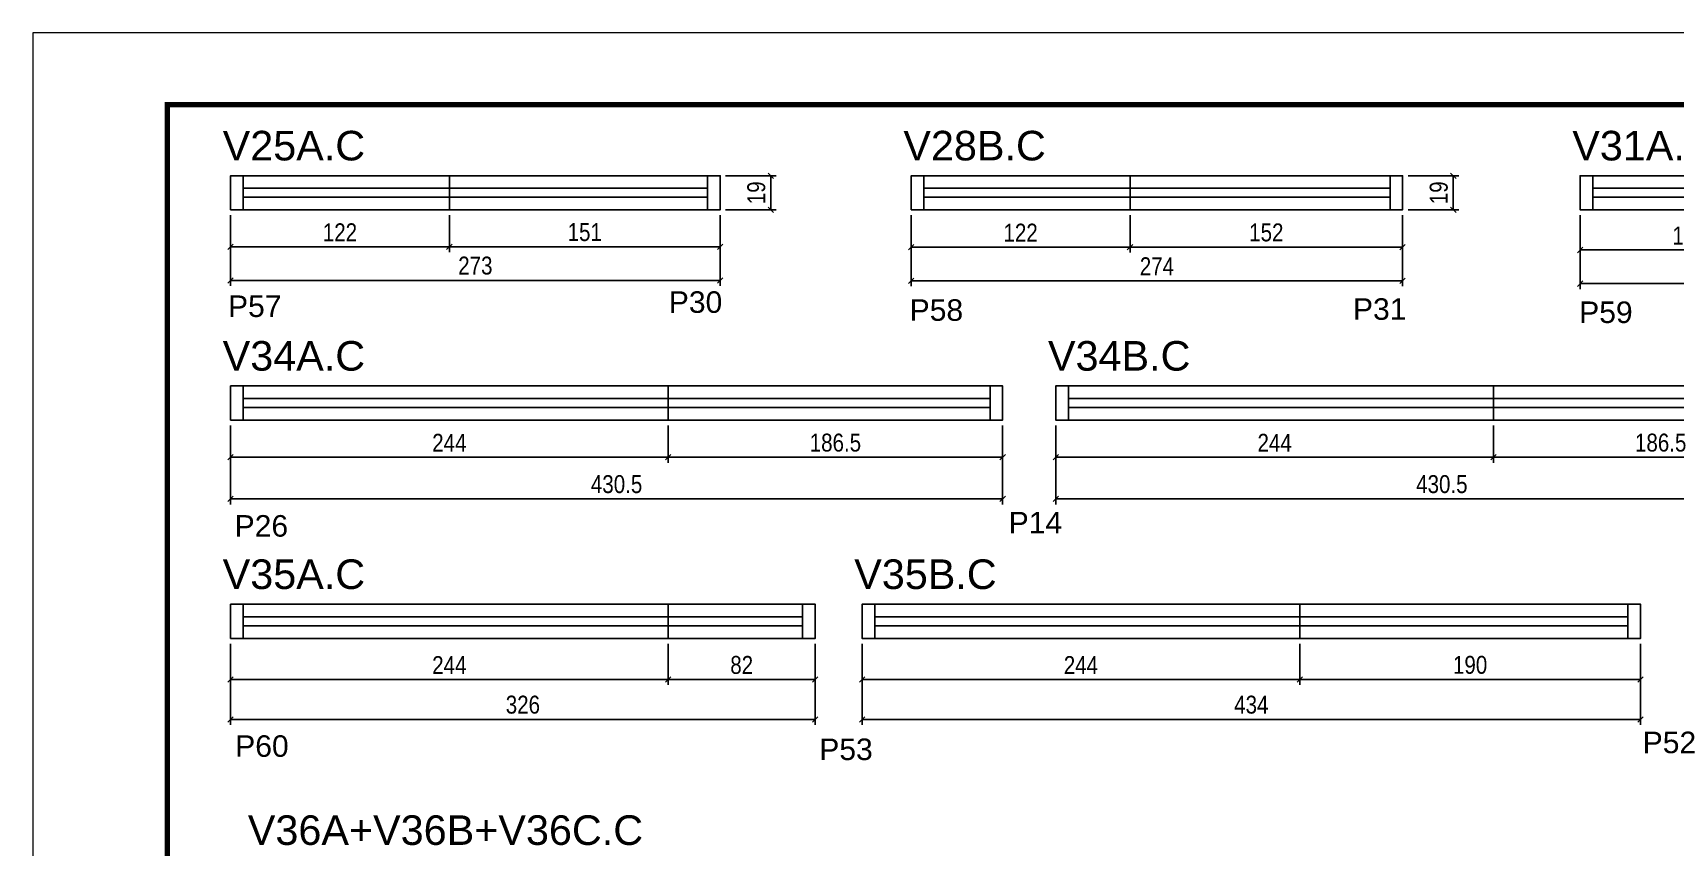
# Model space of a CAD drawing. Header units: millimetres. Extents: x 1659 to 9159, y 667 to 9133.
# Drawn here: x 2297 to 3213, y 1263 to 1717 of the extents above; entities that cross this region are included whole.
import ezdxf

# ---------------------------------------------------------------- set-up
doc = ezdxf.new("R2010")
doc.units = ezdxf.units.MM
doc.linetypes.add('DASHED', pattern=[0.75, 0.5, -0.25])
for name, color, linetype in [('5', 5, 'Continuous'), ('COTA', 241, 'Continuous'), ('NOMENCLATURA', 7, 'Continuous'), ('Painéis', 200, 'Continuous'), ('SARR_2.2x7', 40, 'Continuous')]:
    doc.layers.add(name, color=color, linetype=linetype)
doc.layers.add('Folhas', color=255, linetype='Continuous', lineweight=9)
doc.layers.add('SARRAFO DE PRESSAO', color=251, linetype='DASHED', lineweight=9)
doc.styles.add('COTA TECNICA', font='techl___.ttf', dxfattribs={"height": 10})
doc.styles.add('COTA TECNICA-50', font='techl___.ttf', dxfattribs={"height": 10})
doc.styles.get("Standard").update_dxf_attribs({"font": 'arial.ttf'})
doc.dimstyles.new('COTA PAINEL-50', dxfattribs={"dimtxt": 10, "dimasz": 3, "dimexe": 3, "dimexo": 3, "dimgap": 3, "dimtad": 1, "dimdec": 1, "dimzin": 12, "dimdsep": 46, "dimtxsty": 'COTA TECNICA-50', "dimblk1": 'OBLIQUE', "dimblk2": 'OBLIQUE', "dimsah": 1, "dimcen": 0.9, "dimclrd": 4, "dimclre": 4, "dimclrt": 240, "dimadec": 1, "dimazin": 3, "dimtfac": 1, "dimtdec": 1, "dimtmove": 0, "dimatfit": 3, "dimfxl": 0, "dimtolj": 1, "dimtzin": 12, "dimarcsym": 0})
doc.dimstyles.new('PAINEL', dxfattribs={"dimtxt": 10, "dimasz": 3, "dimexe": 3, "dimexo": 3, "dimgap": 3, "dimtad": 1, "dimdec": 1, "dimzin": 12, "dimdsep": 46, "dimtxsty": 'COTA TECNICA', "dimblk1": 'OBLIQUE', "dimblk2": 'OBLIQUE', "dimsah": 1, "dimcen": 0.9, "dimclrd": 4, "dimclre": 4, "dimclrt": 240, "dimadec": 1, "dimazin": 3, "dimtfac": 1, "dimtdec": 1, "dimtmove": 0, "dimatfit": 3, "dimfxl": 0, "dimtolj": 1, "dimtzin": 12, "dimarcsym": 0})

# ---------------------------------------------------------------- blocks, each defined once
blk = doc.blocks.new('9999999999')
at = {"layer": 'Folhas'}
blk.add_lwpolyline([(98138.98, 34190.21), (99623.98, 34190.21), (99623.98, 35240.21), (98138.98, 35240.21)], close=True, dxfattribs=at)
at = {"layer": 'Folhas', "color": 30, "const_width": 3}
blk.add_lwpolyline([(98213.98, 34230.21), (99583.98, 34230.21), (99583.98, 35200.21), (98213.98, 35200.21)], close=True, dxfattribs=at)
blk = doc.blocks.new('_Oblique')
at = {"color": 0, "linetype": 'ByBlock', "lineweight": -2}
blk.add_line((-0.5, -0.5), (0.5, 0.5), dxfattribs=at)
blk = doc.blocks.new('*D93')
at = {"layer": 'COTA', "color": 4, "lineweight": -2}
for p, q in [((2683.07, 1637.73), (2711.34, 1637.73)), ((2708.34, 1618.73), (2708.34, 1637.73)), ((2683.07, 1618.73), (2711.34, 1618.73))]:
    blk.add_line(p, q, dxfattribs=at)
at = {"layer": 'Defpoints', "color": 0}
for p in [(2680.07, 1637.73), (2708.34, 1637.73), (2680.07, 1618.73)]:
    blk.add_point(p, dxfattribs=at)
at = {"layer": 'COTA', "color": 4, "lineweight": -2, "xscale": 3, "yscale": 3, "zscale": 3}
for p, rotation in [((2708.34, 1637.73), 90), ((2708.34, 1618.73), 270)]:
    blk.add_blockref('_Oblique', p, dxfattribs=dict(at, rotation=rotation))
at = {"layer": 'COTA', "color": 240, "insert": (2700.25, 1628.23), "char_height": 10, "attachment_point": 5, "rotation": 90, "style": 'COTA TECNICA'}
blk.add_mtext('\\A1;19', dxfattribs=at)
blk = doc.blocks.new('*D94')
at = {"layer": 'COTA', "color": 4, "linetype": 'ByBlock', "lineweight": -2}
for p, q in [((2407.08, 1615.73), (2407.08, 1595.14)), ((2529.08, 1615.73), (2529.08, 1595.14)), ((2407.08, 1598.14), (2529.08, 1598.14))]:
    blk.add_line(p, q, dxfattribs=at)
at = {"layer": 'Defpoints', "color": 0, "linetype": 'ByBlock'}
for p in [(2407.08, 1618.73), (2529.08, 1618.73), (2529.08, 1598.14)]:
    blk.add_point(p, dxfattribs=at)
at = {"layer": 'COTA', "color": 4, "linetype": 'ByBlock', "lineweight": -2, "xscale": 3, "yscale": 3, "zscale": 3, "rotation": 180}
blk.add_blockref('_Oblique', (2407.08, 1598.14), dxfattribs=at)
at = {"layer": 'COTA', "color": 4, "linetype": 'ByBlock', "lineweight": -2, "xscale": 3, "yscale": 3, "zscale": 3}
blk.add_blockref('_Oblique', (2529.08, 1598.14), dxfattribs=at)
at = {"layer": 'COTA', "color": 240, "linetype": 'ByBlock', "insert": (2468.08, 1606.2), "char_height": 10, "attachment_point": 5, "style": 'COTA TECNICA-50'}
blk.add_mtext('\\A1;122', dxfattribs=at)
blk = doc.blocks.new('*D95')
at = {"layer": 'COTA', "color": 4, "linetype": 'ByBlock', "lineweight": -2}
for p, q in [((2529.08, 1615.73), (2529.08, 1595.14)), ((2680.07, 1615.73), (2680.07, 1595.14)), ((2529.08, 1598.14), (2680.07, 1598.14))]:
    blk.add_line(p, q, dxfattribs=at)
at = {"layer": 'Defpoints', "color": 0, "linetype": 'ByBlock'}
for p in [(2529.08, 1618.73), (2680.07, 1618.73), (2680.07, 1598.14)]:
    blk.add_point(p, dxfattribs=at)
at = {"layer": 'COTA', "color": 4, "linetype": 'ByBlock', "lineweight": -2, "xscale": 3, "yscale": 3, "zscale": 3, "rotation": 180}
blk.add_blockref('_Oblique', (2529.08, 1598.14), dxfattribs=at)
at = {"layer": 'COTA', "color": 4, "linetype": 'ByBlock', "lineweight": -2, "xscale": 3, "yscale": 3, "zscale": 3}
blk.add_blockref('_Oblique', (2680.07, 1598.14), dxfattribs=at)
at = {"layer": 'COTA', "color": 240, "linetype": 'ByBlock', "insert": (2604.58, 1606.25), "char_height": 10, "attachment_point": 5, "style": 'COTA TECNICA-50'}
blk.add_mtext('\\A1;151', dxfattribs=at)
blk = doc.blocks.new('*D186')
at = {"layer": 'COTA', "color": 4, "lineweight": -2}
for p, q in [((2407.08, 1615.73), (2407.08, 1576.37)), ((2680.07, 1615.73), (2680.07, 1576.37)), ((2407.08, 1579.37), (2680.07, 1579.37))]:
    blk.add_line(p, q, dxfattribs=at)
at = {"layer": 'Defpoints', "color": 0}
for p in [(2407.08, 1618.73), (2680.07, 1618.73), (2680.07, 1579.37)]:
    blk.add_point(p, dxfattribs=at)
at = {"layer": 'COTA', "color": 4, "lineweight": -2, "xscale": 3, "yscale": 3, "zscale": 3, "rotation": 180}
blk.add_blockref('_Oblique', (2407.08, 1579.37), dxfattribs=at)
at = {"layer": 'COTA', "color": 4, "lineweight": -2, "xscale": 3, "yscale": 3, "zscale": 3}
blk.add_blockref('_Oblique', (2680.07, 1579.37), dxfattribs=at)
at = {"layer": 'COTA', "color": 240, "insert": (2543.58, 1587.59), "char_height": 10, "attachment_point": 5, "style": 'COTA TECNICA'}
blk.add_mtext('\\A1;273', dxfattribs=at)
blk = doc.blocks.new('*D96')
at = {"layer": 'COTA', "color": 4, "lineweight": -2}
for p, q in [((3063.58, 1637.73), (3091.84, 1637.73)), ((3088.84, 1618.73), (3088.84, 1637.73)), ((3063.58, 1618.73), (3091.84, 1618.73))]:
    blk.add_line(p, q, dxfattribs=at)
at = {"layer": 'Defpoints', "color": 0}
for p in [(3060.58, 1637.73), (3088.84, 1637.73), (3060.58, 1618.73)]:
    blk.add_point(p, dxfattribs=at)
at = {"layer": 'COTA', "color": 4, "lineweight": -2, "xscale": 3, "yscale": 3, "zscale": 3}
for p, rotation in [((3088.84, 1637.73), 90), ((3088.84, 1618.73), 270)]:
    blk.add_blockref('_Oblique', p, dxfattribs=dict(at, rotation=rotation))
at = {"layer": 'COTA', "color": 240, "insert": (3080.76, 1628.23), "char_height": 10, "attachment_point": 5, "rotation": 90, "style": 'COTA TECNICA'}
blk.add_mtext('\\A1;19', dxfattribs=at)
blk = doc.blocks.new('*D97')
at = {"layer": 'COTA', "color": 4, "linetype": 'ByBlock', "lineweight": -2}
for p, q in [((2786.59, 1615.73), (2786.59, 1594.95)), ((2908.59, 1615.73), (2908.59, 1594.95)), ((2786.59, 1597.95), (2908.59, 1597.95))]:
    blk.add_line(p, q, dxfattribs=at)
at = {"layer": 'Defpoints', "color": 0, "linetype": 'ByBlock'}
for p in [(2786.59, 1618.73), (2908.59, 1618.73), (2908.59, 1597.95)]:
    blk.add_point(p, dxfattribs=at)
at = {"layer": 'COTA', "color": 4, "linetype": 'ByBlock', "lineweight": -2, "xscale": 3, "yscale": 3, "zscale": 3, "rotation": 180}
blk.add_blockref('_Oblique', (2786.59, 1597.95), dxfattribs=at)
at = {"layer": 'COTA', "color": 4, "linetype": 'ByBlock', "lineweight": -2, "xscale": 3, "yscale": 3, "zscale": 3}
blk.add_blockref('_Oblique', (2908.59, 1597.95), dxfattribs=at)
at = {"layer": 'COTA', "color": 240, "linetype": 'ByBlock', "insert": (2847.59, 1606.01), "char_height": 10, "attachment_point": 5, "style": 'COTA TECNICA-50'}
blk.add_mtext('\\A1;122', dxfattribs=at)
blk = doc.blocks.new('*D98')
at = {"layer": 'COTA', "color": 4, "linetype": 'ByBlock', "lineweight": -2}
for p, q in [((2908.59, 1615.73), (2908.59, 1594.95)), ((3060.58, 1615.73), (3060.58, 1594.95)), ((2908.59, 1597.95), (3060.58, 1597.95))]:
    blk.add_line(p, q, dxfattribs=at)
at = {"layer": 'Defpoints', "color": 0, "linetype": 'ByBlock'}
for p in [(2908.59, 1618.73), (3060.58, 1618.73), (3060.58, 1597.95)]:
    blk.add_point(p, dxfattribs=at)
at = {"layer": 'COTA', "color": 4, "linetype": 'ByBlock', "lineweight": -2, "xscale": 3, "yscale": 3, "zscale": 3, "rotation": 180}
blk.add_blockref('_Oblique', (2908.59, 1597.95), dxfattribs=at)
at = {"layer": 'COTA', "color": 4, "linetype": 'ByBlock', "lineweight": -2, "xscale": 3, "yscale": 3, "zscale": 3}
blk.add_blockref('_Oblique', (3060.58, 1597.95), dxfattribs=at)
at = {"layer": 'COTA', "color": 240, "linetype": 'ByBlock', "insert": (2984.58, 1606.06), "char_height": 10, "attachment_point": 5, "style": 'COTA TECNICA-50'}
blk.add_mtext('\\A1;152', dxfattribs=at)
blk = doc.blocks.new('*D187')
at = {"layer": 'COTA', "color": 4, "lineweight": -2}
for p, q in [((2786.59, 1615.73), (2786.59, 1576.19)), ((3060.58, 1615.73), (3060.58, 1576.19)), ((2786.59, 1579.19), (3060.58, 1579.19))]:
    blk.add_line(p, q, dxfattribs=at)
at = {"layer": 'Defpoints', "color": 0}
for p in [(2786.59, 1618.73), (3060.58, 1618.73), (3060.58, 1579.19)]:
    blk.add_point(p, dxfattribs=at)
at = {"layer": 'COTA', "color": 4, "lineweight": -2, "xscale": 3, "yscale": 3, "zscale": 3, "rotation": 180}
blk.add_blockref('_Oblique', (2786.59, 1579.19), dxfattribs=at)
at = {"layer": 'COTA', "color": 4, "lineweight": -2, "xscale": 3, "yscale": 3, "zscale": 3}
blk.add_blockref('_Oblique', (3060.58, 1579.19), dxfattribs=at)
at = {"layer": 'COTA', "color": 240, "insert": (2923.58, 1587.26), "char_height": 10, "attachment_point": 5, "style": 'COTA TECNICA'}
blk.add_mtext('\\A1;274', dxfattribs=at)
blk = doc.blocks.new('*D100')
at = {"layer": 'COTA', "color": 4, "linetype": 'ByBlock', "lineweight": -2}
for p, q in [((3159.55, 1615.73), (3159.55, 1593.33)), ((3281.55, 1615.73), (3281.55, 1593.33)), ((3159.55, 1596.33), (3281.55, 1596.33))]:
    blk.add_line(p, q, dxfattribs=at)
at = {"layer": 'Defpoints', "color": 0, "linetype": 'ByBlock'}
for p in [(3159.55, 1618.73), (3281.55, 1618.73), (3281.55, 1596.33)]:
    blk.add_point(p, dxfattribs=at)
at = {"layer": 'COTA', "color": 4, "linetype": 'ByBlock', "lineweight": -2, "xscale": 3, "yscale": 3, "zscale": 3, "rotation": 180}
blk.add_blockref('_Oblique', (3159.55, 1596.33), dxfattribs=at)
at = {"layer": 'COTA', "color": 4, "linetype": 'ByBlock', "lineweight": -2, "xscale": 3, "yscale": 3, "zscale": 3}
blk.add_blockref('_Oblique', (3281.55, 1596.33), dxfattribs=at)
at = {"layer": 'COTA', "color": 240, "linetype": 'ByBlock', "insert": (3220.55, 1604.39), "char_height": 10, "attachment_point": 5, "style": 'COTA TECNICA-50'}
blk.add_mtext('\\A1;122', dxfattribs=at)
blk = doc.blocks.new('*D188')
at = {"layer": 'COTA', "color": 4, "lineweight": -2}
for p, q in [((3159.55, 1615.73), (3159.55, 1574.56)), ((3420.74, 1615.73), (3420.74, 1574.56)), ((3159.55, 1577.56), (3420.74, 1577.56))]:
    blk.add_line(p, q, dxfattribs=at)
at = {"layer": 'Defpoints', "color": 0}
for p in [(3159.55, 1618.73), (3420.74, 1618.73), (3420.74, 1577.56)]:
    blk.add_point(p, dxfattribs=at)
at = {"layer": 'COTA', "color": 4, "lineweight": -2, "xscale": 3, "yscale": 3, "zscale": 3, "rotation": 180}
blk.add_blockref('_Oblique', (3159.55, 1577.56), dxfattribs=at)
at = {"layer": 'COTA', "color": 4, "lineweight": -2, "xscale": 3, "yscale": 3, "zscale": 3}
blk.add_blockref('_Oblique', (3420.74, 1577.56), dxfattribs=at)
at = {"layer": 'COTA', "color": 240, "insert": (3290.15, 1585.67), "char_height": 10, "attachment_point": 5, "style": 'COTA TECNICA'}
blk.add_mtext('\\A1;261.2', dxfattribs=at)
blk = doc.blocks.new('*D102')
at = {"layer": 'COTA', "color": 4, "linetype": 'ByBlock', "lineweight": -2}
for p, q in [((2407.08, 1498.51), (2407.08, 1477.74)), ((2651.08, 1498.51), (2651.08, 1477.74)), ((2407.08, 1480.74), (2651.08, 1480.74))]:
    blk.add_line(p, q, dxfattribs=at)
at = {"layer": 'Defpoints', "color": 0, "linetype": 'ByBlock'}
for p in [(2407.08, 1501.51), (2651.08, 1501.51), (2651.08, 1480.74)]:
    blk.add_point(p, dxfattribs=at)
at = {"layer": 'COTA', "color": 4, "linetype": 'ByBlock', "lineweight": -2, "xscale": 3, "yscale": 3, "zscale": 3, "rotation": 180}
blk.add_blockref('_Oblique', (2407.08, 1480.74), dxfattribs=at)
at = {"layer": 'COTA', "color": 4, "linetype": 'ByBlock', "lineweight": -2, "xscale": 3, "yscale": 3, "zscale": 3}
blk.add_blockref('_Oblique', (2651.08, 1480.74), dxfattribs=at)
at = {"layer": 'COTA', "color": 240, "linetype": 'ByBlock', "insert": (2529.08, 1488.82), "char_height": 10, "attachment_point": 5, "style": 'COTA TECNICA-50'}
blk.add_mtext('\\A1;244', dxfattribs=at)
blk = doc.blocks.new('*D103')
at = {"layer": 'COTA', "color": 4, "linetype": 'ByBlock', "lineweight": -2}
for p, q in [((2651.08, 1498.51), (2651.08, 1477.74)), ((2837.57, 1498.51), (2837.57, 1477.74)), ((2651.08, 1480.74), (2837.57, 1480.74))]:
    blk.add_line(p, q, dxfattribs=at)
at = {"layer": 'Defpoints', "color": 0, "linetype": 'ByBlock'}
for p in [(2651.08, 1501.51), (2837.57, 1501.51), (2837.57, 1480.74)]:
    blk.add_point(p, dxfattribs=at)
at = {"layer": 'COTA', "color": 4, "linetype": 'ByBlock', "lineweight": -2, "xscale": 3, "yscale": 3, "zscale": 3, "rotation": 180}
blk.add_blockref('_Oblique', (2651.08, 1480.74), dxfattribs=at)
at = {"layer": 'COTA', "color": 4, "linetype": 'ByBlock', "lineweight": -2, "xscale": 3, "yscale": 3, "zscale": 3}
blk.add_blockref('_Oblique', (2837.57, 1480.74), dxfattribs=at)
at = {"layer": 'COTA', "color": 240, "linetype": 'ByBlock', "insert": (2744.33, 1488.87), "char_height": 10, "attachment_point": 5, "style": 'COTA TECNICA-50'}
blk.add_mtext('\\A1;186.5', dxfattribs=at)
blk = doc.blocks.new('*D189')
at = {"layer": 'COTA', "color": 4, "lineweight": -2}
for p, q in [((2407.08, 1498.51), (2407.08, 1454.5)), ((2837.57, 1498.51), (2837.57, 1454.5)), ((2407.08, 1457.5), (2837.57, 1457.5))]:
    blk.add_line(p, q, dxfattribs=at)
at = {"layer": 'Defpoints', "color": 0}
for p in [(2407.08, 1501.51), (2837.57, 1501.51), (2837.57, 1457.5)]:
    blk.add_point(p, dxfattribs=at)
at = {"layer": 'COTA', "color": 4, "lineweight": -2, "xscale": 3, "yscale": 3, "zscale": 3, "rotation": 180}
blk.add_blockref('_Oblique', (2407.08, 1457.5), dxfattribs=at)
at = {"layer": 'COTA', "color": 4, "lineweight": -2, "xscale": 3, "yscale": 3, "zscale": 3}
blk.add_blockref('_Oblique', (2837.57, 1457.5), dxfattribs=at)
at = {"layer": 'COTA', "color": 240, "insert": (2622.33, 1465.72), "char_height": 10, "attachment_point": 5, "style": 'COTA TECNICA'}
blk.add_mtext('\\A1;430.5', dxfattribs=at)
blk = doc.blocks.new('*D105')
at = {"layer": 'COTA', "color": 4, "linetype": 'ByBlock', "lineweight": -2}
for p, q in [((2867.22, 1498.51), (2867.22, 1477.74)), ((3111.22, 1498.51), (3111.22, 1477.74)), ((2867.22, 1480.74), (3111.22, 1480.74))]:
    blk.add_line(p, q, dxfattribs=at)
at = {"layer": 'Defpoints', "color": 0, "linetype": 'ByBlock'}
for p in [(2867.22, 1501.51), (3111.22, 1501.51), (3111.22, 1480.74)]:
    blk.add_point(p, dxfattribs=at)
at = {"layer": 'COTA', "color": 4, "linetype": 'ByBlock', "lineweight": -2, "xscale": 3, "yscale": 3, "zscale": 3, "rotation": 180}
blk.add_blockref('_Oblique', (2867.22, 1480.74), dxfattribs=at)
at = {"layer": 'COTA', "color": 4, "linetype": 'ByBlock', "lineweight": -2, "xscale": 3, "yscale": 3, "zscale": 3}
blk.add_blockref('_Oblique', (3111.22, 1480.74), dxfattribs=at)
at = {"layer": 'COTA', "color": 240, "linetype": 'ByBlock', "insert": (2989.22, 1488.82), "char_height": 10, "attachment_point": 5, "style": 'COTA TECNICA-50'}
blk.add_mtext('\\A1;244', dxfattribs=at)
blk = doc.blocks.new('*D106')
at = {"layer": 'COTA', "color": 4, "linetype": 'ByBlock', "lineweight": -2}
for p, q in [((3111.22, 1498.51), (3111.22, 1477.74)), ((3297.71, 1498.51), (3297.71, 1477.74)), ((3111.22, 1480.74), (3297.71, 1480.74))]:
    blk.add_line(p, q, dxfattribs=at)
at = {"layer": 'Defpoints', "color": 0, "linetype": 'ByBlock'}
for p in [(3111.22, 1501.51), (3297.71, 1501.51), (3297.71, 1480.74)]:
    blk.add_point(p, dxfattribs=at)
at = {"layer": 'COTA', "color": 4, "linetype": 'ByBlock', "lineweight": -2, "xscale": 3, "yscale": 3, "zscale": 3, "rotation": 180}
blk.add_blockref('_Oblique', (3111.22, 1480.74), dxfattribs=at)
at = {"layer": 'COTA', "color": 4, "linetype": 'ByBlock', "lineweight": -2, "xscale": 3, "yscale": 3, "zscale": 3}
blk.add_blockref('_Oblique', (3297.71, 1480.74), dxfattribs=at)
at = {"layer": 'COTA', "color": 240, "linetype": 'ByBlock', "insert": (3204.46, 1488.87), "char_height": 10, "attachment_point": 5, "style": 'COTA TECNICA-50'}
blk.add_mtext('\\A1;186.5', dxfattribs=at)
blk = doc.blocks.new('*D190')
at = {"layer": 'COTA', "color": 4, "lineweight": -2}
for p, q in [((2867.22, 1498.51), (2867.22, 1454.5)), ((3297.71, 1498.51), (3297.71, 1454.5)), ((2867.22, 1457.5), (3297.71, 1457.5))]:
    blk.add_line(p, q, dxfattribs=at)
at = {"layer": 'Defpoints', "color": 0}
for p in [(2867.22, 1501.51), (3297.71, 1501.51), (3297.71, 1457.5)]:
    blk.add_point(p, dxfattribs=at)
at = {"layer": 'COTA', "color": 4, "lineweight": -2, "xscale": 3, "yscale": 3, "zscale": 3, "rotation": 180}
blk.add_blockref('_Oblique', (2867.22, 1457.5), dxfattribs=at)
at = {"layer": 'COTA', "color": 4, "lineweight": -2, "xscale": 3, "yscale": 3, "zscale": 3}
blk.add_blockref('_Oblique', (3297.71, 1457.5), dxfattribs=at)
at = {"layer": 'COTA', "color": 240, "insert": (3082.46, 1465.72), "char_height": 10, "attachment_point": 5, "style": 'COTA TECNICA'}
blk.add_mtext('\\A1;430.5', dxfattribs=at)
blk = doc.blocks.new('*D5')
at = {"layer": 'COTA', "color": 4, "linetype": 'ByBlock', "lineweight": -2}
for p, q in [((2407.08, 1376.76), (2407.08, 1353.8)), ((2651.08, 1376.76), (2651.08, 1353.8)), ((2407.08, 1356.8), (2651.08, 1356.8))]:
    blk.add_line(p, q, dxfattribs=at)
at = {"layer": 'Defpoints', "color": 0, "linetype": 'ByBlock'}
for p in [(2407.08, 1379.76), (2651.08, 1379.76), (2651.08, 1356.8)]:
    blk.add_point(p, dxfattribs=at)
at = {"layer": 'COTA', "color": 4, "linetype": 'ByBlock', "lineweight": -2, "xscale": 3, "yscale": 3, "zscale": 3, "rotation": 180}
blk.add_blockref('_Oblique', (2407.08, 1356.8), dxfattribs=at)
at = {"layer": 'COTA', "color": 4, "linetype": 'ByBlock', "lineweight": -2, "xscale": 3, "yscale": 3, "zscale": 3}
blk.add_blockref('_Oblique', (2651.08, 1356.8), dxfattribs=at)
at = {"layer": 'COTA', "color": 240, "linetype": 'ByBlock', "insert": (2529.08, 1364.88), "char_height": 10, "attachment_point": 5, "style": 'COTA TECNICA-50'}
blk.add_mtext('\\A1;244', dxfattribs=at)
blk = doc.blocks.new('*D6')
at = {"layer": 'COTA', "color": 4, "linetype": 'ByBlock', "lineweight": -2}
for p, q in [((2651.08, 1376.76), (2651.08, 1353.8)), ((2733.07, 1376.76), (2733.07, 1353.8)), ((2651.08, 1356.8), (2733.07, 1356.8))]:
    blk.add_line(p, q, dxfattribs=at)
at = {"layer": 'Defpoints', "color": 0, "linetype": 'ByBlock'}
for p in [(2651.08, 1379.76), (2733.07, 1379.76), (2733.07, 1356.8)]:
    blk.add_point(p, dxfattribs=at)
at = {"layer": 'COTA', "color": 4, "linetype": 'ByBlock', "lineweight": -2, "xscale": 3, "yscale": 3, "zscale": 3, "rotation": 180}
blk.add_blockref('_Oblique', (2651.08, 1356.8), dxfattribs=at)
at = {"layer": 'COTA', "color": 4, "linetype": 'ByBlock', "lineweight": -2, "xscale": 3, "yscale": 3, "zscale": 3}
blk.add_blockref('_Oblique', (2733.07, 1356.8), dxfattribs=at)
at = {"layer": 'COTA', "color": 240, "linetype": 'ByBlock', "insert": (2692.08, 1364.9), "char_height": 10, "attachment_point": 5, "style": 'COTA TECNICA-50'}
blk.add_mtext('\\A1;82', dxfattribs=at)
blk = doc.blocks.new('*D125')
at = {"layer": 'COTA', "color": 4, "lineweight": -2}
for p, q in [((2407.08, 1376.76), (2407.08, 1331.53)), ((2733.07, 1376.76), (2733.07, 1331.53)), ((2407.08, 1334.53), (2733.07, 1334.53))]:
    blk.add_line(p, q, dxfattribs=at)
at = {"layer": 'Defpoints', "color": 0}
for p in [(2407.08, 1379.76), (2733.07, 1379.76), (2733.07, 1334.53)]:
    blk.add_point(p, dxfattribs=at)
at = {"layer": 'COTA', "color": 4, "lineweight": -2, "xscale": 3, "yscale": 3, "zscale": 3, "rotation": 180}
blk.add_blockref('_Oblique', (2407.08, 1334.53), dxfattribs=at)
at = {"layer": 'COTA', "color": 4, "lineweight": -2, "xscale": 3, "yscale": 3, "zscale": 3}
blk.add_blockref('_Oblique', (2733.07, 1334.53), dxfattribs=at)
at = {"layer": 'COTA', "color": 240, "insert": (2570.08, 1342.75), "char_height": 10, "attachment_point": 5, "style": 'COTA TECNICA'}
blk.add_mtext('\\A1;326', dxfattribs=at)
blk = doc.blocks.new('*D7')
at = {"layer": 'COTA', "color": 4, "linetype": 'ByBlock', "lineweight": -2}
for p, q in [((2759.22, 1376.76), (2759.22, 1353.8)), ((3003.22, 1376.76), (3003.22, 1353.8)), ((2759.22, 1356.8), (3003.22, 1356.8))]:
    blk.add_line(p, q, dxfattribs=at)
at = {"layer": 'Defpoints', "color": 0, "linetype": 'ByBlock'}
for p in [(2759.22, 1379.76), (3003.22, 1379.76), (3003.22, 1356.8)]:
    blk.add_point(p, dxfattribs=at)
at = {"layer": 'COTA', "color": 4, "linetype": 'ByBlock', "lineweight": -2, "xscale": 3, "yscale": 3, "zscale": 3, "rotation": 180}
blk.add_blockref('_Oblique', (2759.22, 1356.8), dxfattribs=at)
at = {"layer": 'COTA', "color": 4, "linetype": 'ByBlock', "lineweight": -2, "xscale": 3, "yscale": 3, "zscale": 3}
blk.add_blockref('_Oblique', (3003.22, 1356.8), dxfattribs=at)
at = {"layer": 'COTA', "color": 240, "linetype": 'ByBlock', "insert": (2881.22, 1364.88), "char_height": 10, "attachment_point": 5, "style": 'COTA TECNICA-50'}
blk.add_mtext('\\A1;244', dxfattribs=at)
blk = doc.blocks.new('*D8')
at = {"layer": 'COTA', "color": 4, "linetype": 'ByBlock', "lineweight": -2}
for p, q in [((3003.22, 1376.76), (3003.22, 1353.8)), ((3193.2, 1376.76), (3193.2, 1353.8)), ((3003.22, 1356.8), (3193.2, 1356.8))]:
    blk.add_line(p, q, dxfattribs=at)
at = {"layer": 'Defpoints', "color": 0, "linetype": 'ByBlock'}
for p in [(3003.22, 1379.76), (3193.2, 1379.76), (3193.2, 1356.8)]:
    blk.add_point(p, dxfattribs=at)
at = {"layer": 'COTA', "color": 4, "linetype": 'ByBlock', "lineweight": -2, "xscale": 3, "yscale": 3, "zscale": 3, "rotation": 180}
blk.add_blockref('_Oblique', (3003.22, 1356.8), dxfattribs=at)
at = {"layer": 'COTA', "color": 4, "linetype": 'ByBlock', "lineweight": -2, "xscale": 3, "yscale": 3, "zscale": 3}
blk.add_blockref('_Oblique', (3193.2, 1356.8), dxfattribs=at)
at = {"layer": 'COTA', "color": 240, "linetype": 'ByBlock', "insert": (3098.21, 1364.94), "char_height": 10, "attachment_point": 5, "style": 'COTA TECNICA-50'}
blk.add_mtext('\\A1;190', dxfattribs=at)
blk = doc.blocks.new('*D126')
at = {"layer": 'COTA', "color": 4, "lineweight": -2}
for p, q in [((2759.22, 1376.76), (2759.22, 1331.53)), ((3193.2, 1376.76), (3193.2, 1331.53)), ((2759.22, 1334.53), (3193.2, 1334.53))]:
    blk.add_line(p, q, dxfattribs=at)
at = {"layer": 'Defpoints', "color": 0}
for p in [(2759.22, 1379.76), (3193.2, 1379.76), (3193.2, 1334.53)]:
    blk.add_point(p, dxfattribs=at)
at = {"layer": 'COTA', "color": 4, "lineweight": -2, "xscale": 3, "yscale": 3, "zscale": 3, "rotation": 180}
blk.add_blockref('_Oblique', (2759.22, 1334.53), dxfattribs=at)
at = {"layer": 'COTA', "color": 4, "lineweight": -2, "xscale": 3, "yscale": 3, "zscale": 3}
blk.add_blockref('_Oblique', (3193.2, 1334.53), dxfattribs=at)
at = {"layer": 'COTA', "color": 240, "insert": (2976.21, 1342.75), "char_height": 10, "attachment_point": 5, "style": 'COTA TECNICA'}
blk.add_mtext('\\A1;434', dxfattribs=at)

msp = doc.modelspace()

# ---------------------------------------------------------------- linework, layer by layer
at = {"layer": 'Painéis'}
for points in [[(2529.08, 1618.73), (2407.08, 1618.73), (2407.08, 1637.73), (2529.08, 1637.73)], [(2529.08, 1637.73), (2680.08, 1637.73), (2680.08, 1618.73), (2529.08, 1618.73)], [(2908.59, 1618.73), (2786.59, 1618.73), (2786.59, 1637.73), (2908.59, 1637.73)], [(2908.59, 1637.73), (3060.59, 1637.73), (3060.59, 1618.73), (2908.59, 1618.73)], [(3281.55, 1618.73), (3159.55, 1618.73), (3159.55, 1637.73), (3281.55, 1637.73)], [(2651.08, 1501.51), (2407.08, 1501.51), (2407.08, 1520.51), (2651.08, 1520.51)], [(2651.08, 1520.51), (2837.58, 1520.51), (2837.58, 1501.51), (2651.08, 1501.51)], [(3111.22, 1501.51), (2867.22, 1501.51), (2867.22, 1520.51), (3111.22, 1520.51)], [(3111.22, 1520.51), (3297.72, 1520.51), (3297.72, 1501.51), (3111.22, 1501.51)], [(2651.08, 1379.76), (2407.08, 1379.76), (2407.08, 1398.76), (2651.08, 1398.76)], [(2651.08, 1398.76), (2733.08, 1398.76), (2733.08, 1379.76), (2651.08, 1379.76)], [(3003.22, 1379.76), (2759.22, 1379.76), (2759.22, 1398.76), (3003.22, 1398.76)], [(3003.22, 1398.76), (3193.22, 1398.76), (3193.22, 1379.76), (3003.22, 1379.76)]]:
    msp.add_lwpolyline(points, close=True, dxfattribs=at)
at = {"layer": 'SARR_2.2x7', "linetype": 'Continuous'}
for p, q in [((2414.08, 1637.73), (2414.08, 1618.73)), ((2673.07, 1630.73), (2414.08, 1630.73)), ((2673.07, 1637.73), (2673.07, 1618.73)), ((2793.59, 1637.73), (2793.59, 1618.73)), ((3053.58, 1630.73), (2793.59, 1630.73)), ((3053.58, 1637.73), (3053.58, 1618.73)), ((3166.55, 1637.73), (3166.55, 1618.73)), ((3413.74, 1630.73), (3166.55, 1630.73)), ((2414.08, 1625.73), (2673.07, 1625.73)), ((2793.59, 1625.73), (3053.58, 1625.73)), ((3166.55, 1625.73), (3413.74, 1625.73)), ((2414.08, 1520.51), (2414.08, 1501.51)), ((2830.57, 1520.51), (2830.57, 1501.51)), ((2874.22, 1520.51), (2874.22, 1501.51)), ((2651.08, 1513.51), (2414.08, 1513.51)), ((2651.08, 1513.51), (2830.57, 1513.51)), ((3111.22, 1513.51), (2874.22, 1513.51)), ((3111.22, 1513.51), (3290.71, 1513.51)), ((2414.08, 1508.51), (2651.08, 1508.51)), ((2651.08, 1508.51), (2830.57, 1508.51)), ((2874.22, 1508.51), (3111.22, 1508.51)), ((3111.22, 1508.51), (3290.71, 1508.51)), ((2414.08, 1398.76), (2414.08, 1379.76)), ((2726.07, 1398.76), (2726.07, 1379.76)), ((2766.22, 1398.76), (2766.22, 1379.76)), ((3186.2, 1398.76), (3186.2, 1379.76)), ((2651.08, 1391.76), (2414.08, 1391.76)), ((2414.08, 1386.76), (2651.08, 1386.76)), ((2651.08, 1391.76), (2726.07, 1391.76)), ((2651.08, 1386.76), (2726.07, 1386.76)), ((3003.22, 1391.76), (2766.22, 1391.76)), ((2766.22, 1386.76), (3003.22, 1386.76)), ((3003.22, 1391.76), (3186.2, 1391.76)), ((3003.22, 1386.76), (3186.2, 1386.76))]:
    msp.add_line(p, q, dxfattribs=at)

# ---------------------------------------------------------------- block references
at = {"layer": 'SARRAFO DE PRESSAO', "color": 6, "linetype": 'ByBlock'}
msp.add_blockref('9999999999', (-95842.12, -33522.79), dxfattribs=at)

# ---------------------------------------------------------------- texts
at = {"layer": '5', "linetype": 'Continuous'}
for s, p in [('P57', (2405.69, 1558.98)), ('P30', (2651.44, 1561.28)), ('P58', (2785.73, 1556.84)), ('P31', (3032.9, 1557.41)), ('P59', (3159.01, 1555.61)), ('P26', (2409.37, 1436.49)), ('P14', (2840.94, 1438.29)), ('P52', (3194.42, 1315.75)), ('P60', (2409.68, 1313.73)), ('P53', (2735.33, 1311.92))]:
    msp.add_text(s, height=12, rotation=359.99996, dxfattribs=at).set_placement(p)
at = {"layer": 'NOMENCLATURA', "linetype": 'Continuous'}
for s, p in [('V25A.C', (2402.7, 1646.27)), ('V28B.C', (2782.21, 1646.27)), ('V31A.C', (3155.17, 1646.27)), ('V34A.C', (2402.7, 1529.05)), ('V34B.C', (2862.84, 1529.05)), ('V35A.C', (2402.7, 1407.3)), ('V35B.C', (2754.83, 1407.3)), ('V36A+V36B+V36C.C', (2416.73, 1264.6))]:
    msp.add_text(s, height=16.5, dxfattribs=at).set_placement(p)

# ---------------------------------------------------------------- dimensions: what is measured, and where the dimension line sits
at = {"layer": 'COTA'}
for base, p1, p2, picture, middle in [((2708.34, 1637.73), (2680.07, 1618.73), (2680.07, 1637.73), '*D93', (2700.25, 1628.23)), ((3088.84, 1637.73), (3060.58, 1618.73), (3060.58, 1637.73), '*D96', (3080.76, 1628.23))]:
    dim = msp.add_linear_dim(base=base, p1=p1, p2=p2, angle=90, dimstyle='PAINEL', dxfattribs=at)
    dim.commit()
    dim.dimension.update_dxf_attribs({"geometry": picture, "text_midpoint": middle})
at = {"layer": 'COTA', "color": 1, "linetype": 'ByBlock'}
for base, p1, p2, picture, middle in [((2529.08, 1598.14), (2407.08, 1618.73), (2529.08, 1618.73), '*D94', (2468.08, 1606.2)), ((2680.07, 1598.14), (2529.08, 1618.73), (2680.07, 1618.73), '*D95', (2604.58, 1606.25)), ((2908.59, 1597.95), (2786.59, 1618.73), (2908.59, 1618.73), '*D97', (2847.59, 1606.01)), ((3060.58, 1597.95), (2908.59, 1618.73), (3060.58, 1618.73), '*D98', (2984.58, 1606.06)), ((3281.55, 1596.33), (3159.55, 1618.73), (3281.55, 1618.73), '*D100', (3220.55, 1604.39)), ((2651.08, 1480.74), (2407.08, 1501.51), (2651.08, 1501.51), '*D102', (2529.08, 1488.82)), ((2837.57, 1480.74), (2651.08, 1501.51), (2837.57, 1501.51), '*D103', (2744.33, 1488.87)), ((3111.22, 1480.74), (2867.22, 1501.51), (3111.22, 1501.51), '*D105', (2989.22, 1488.82)), ((3297.71, 1480.74), (3111.22, 1501.51), (3297.71, 1501.51), '*D106', (3204.46, 1488.87)), ((2651.08, 1356.8), (2407.08, 1379.76), (2651.08, 1379.76), '*D5', (2529.08, 1364.88)), ((2733.07, 1356.8), (2651.08, 1379.76), (2733.07, 1379.76), '*D6', (2692.08, 1364.9)), ((3003.22, 1356.8), (2759.22, 1379.76), (3003.22, 1379.76), '*D7', (2881.22, 1364.88)), ((3193.2, 1356.8), (3003.22, 1379.76), (3193.2, 1379.76), '*D8', (3098.21, 1364.94))]:
    dim = msp.add_linear_dim(base=base, p1=p1, p2=p2, dimstyle='COTA PAINEL-50', override={"dimarcsym": 1}, dxfattribs=at)
    dim.commit()
    dim.dimension.update_dxf_attribs({"geometry": picture, "text_midpoint": middle})
at = {"layer": 'COTA', "color": 5}
for base, p1, p2, picture, middle in [((2680.07, 1579.37), (2407.08, 1618.73), (2680.07, 1618.73), '*D186', (2543.58, 1587.59)), ((3060.58, 1579.19), (2786.59, 1618.73), (3060.58, 1618.73), '*D187', (2923.58, 1587.26)), ((3420.74, 1577.56), (3159.55, 1618.73), (3420.74, 1618.73), '*D188', (3290.15, 1585.67)), ((2837.57, 1457.5), (2407.08, 1501.51), (2837.57, 1501.51), '*D189', (2622.33, 1465.72)), ((3297.71, 1457.5), (2867.22, 1501.51), (3297.71, 1501.51), '*D190', (3082.46, 1465.72)), ((2733.07, 1334.53), (2407.08, 1379.76), (2733.07, 1379.76), '*D125', (2570.08, 1342.75)), ((3193.2, 1334.53), (2759.22, 1379.76), (3193.2, 1379.76), '*D126', (2976.21, 1342.75))]:
    dim = msp.add_linear_dim(base=base, p1=p1, p2=p2, dimstyle='PAINEL', dxfattribs=at)
    dim.commit()
    dim.dimension.update_dxf_attribs({"geometry": picture, "text_midpoint": middle})

doc.saveas('drawing.dxf')
